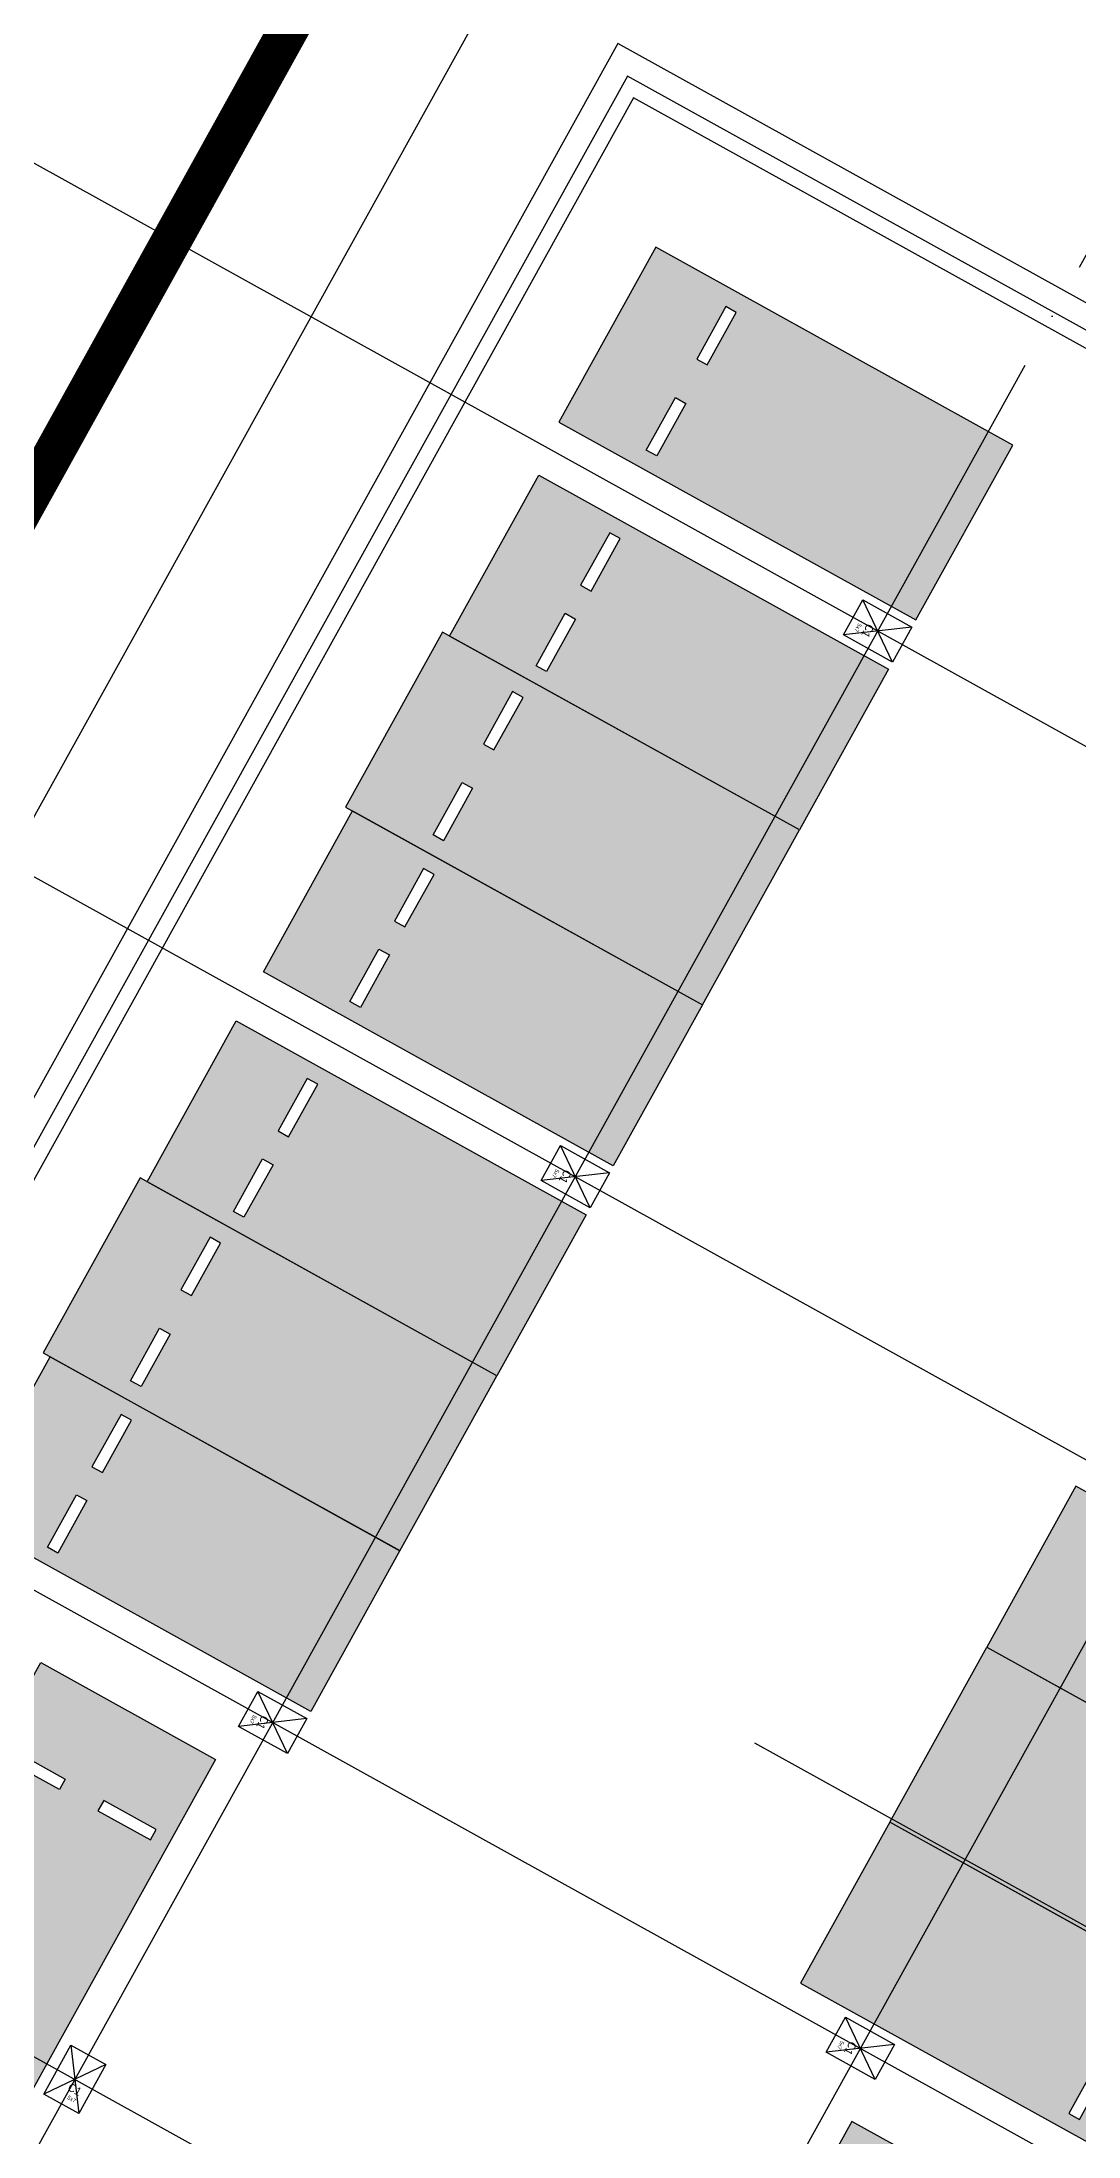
# Model space of a CAD drawing. Header units: millimetres. Extents: x -21000 to 567700, y 435000 to 850800.
# Drawn here: x 324295 to 337248, y 668387 to 694564 of the extents above; entities that cross this region are included whole.
import ezdxf
from ezdxf.xclip import XClip

# ---------------------------------------------------------------- set-up
doc = ezdxf.new("R2010")
doc.units = ezdxf.units.MM
doc.header["$LTSCALE"] = 700
doc.header["$XCLIPFRAME"] = 2
doc.linetypes.add('AB_Pbase$0$주차장기둥$0$CEN', pattern=[62, 60, -1, 0, -1])
doc.linetypes.add('p_구조전체평면도중심선$0$AB_Pbase$0$HIDDEN', pattern=[9.525, 6.35, -3.175])
doc.layers.get('0').update_dxf_attribs({"color": 2})
for name, color, linetype in [('AB_Pbase$0$FIN', 6, 'Continuous'), ('AB_Pbase$0$WAL', 3, 'Continuous'), ('AB_Pbase$0$주차-sol', 254, 'Continuous'), ('AB_Pbase$0$주차-일반', 9, 'Continuous'), ('AB_Pbase$0$주차-확장', 7, 'Continuous'), ('AB_Pbase$0$주차장기둥$0$CEN_P', 244, 'AB_Pbase$0$주차장기둥$0$CEN'), ('p_구조전체평면도중심선$0$# 공구분할', 3, 'Continuous')]:
    doc.layers.add(name, color=color, linetype=linetype)
doc.layers.add('AB_Pbase$0$주차장기둥$0$DEFPOINT', color=247, linetype='Continuous', plot=False)
doc.styles.add('AB_Pbase$0$주차장기둥$0$맑은 고딕', font='')
doc.styles.get('AB_Pbase$0$주차장기둥$0$맑은 고딕').set_extended_font_data('Dotum')

# ---------------------------------------------------------------- blocks, each defined once
blk = doc.blocks.new('AB_Pbase$0$AB_Pbase_지하1층_골조')
for p, q in [((331496, 694545), (321727, 676922)), ((355260, 681372), (331496, 694545)), ((331613, 694137), (321844, 676514)), ((352534, 682540), (331613, 694137))]:
    blk.add_line(p, q)
blk = doc.blocks.new('AB_Pbase$0$주차장기둥$0$cen 2bl 지하')
at = {"layer": 'AB_Pbase$0$주차장기둥$0$CEN_P', "color": 5}
for p, q in [((-26086, 128592), (-26086, 259311)), ((-17986, 66583), (-17986, 259281)), ((-9586, 66583), (-9586, 259250)), ((-132796, 191583), (3835, 191583)), ((-132796, 183783), (3835, 183783)), ((-12594, 178683), (119274, 178683)), ((-132796, 175983), (13814, 175983)), ((-132796, 170883), (119274, 170883))]:
    blk.add_line(p, q, dxfattribs=at)
blk = doc.blocks.new('AB_Pbase$0$주차장기둥$0$p기둥 5x7')
blk.add_lwpolyline([(-250, 350), (250, 350), (250, -350), (-250, -350)], close=True)
at = {"layer": 'AB_Pbase$0$주차장기둥$0$DEFPOINT'}
for p, q in [((250, 350), (-250, -350)), ((-250, 350), (250, -350))]:
    blk.add_line(p, q, dxfattribs=at)
at = {"layer": 'AB_Pbase$0$주차장기둥$0$DEFPOINT', "color": 6, "style": 'AB_Pbase$0$주차장기둥$0$맑은 고딕'}
for s, height, p in [('C1', 100, (-24, -160)), ('5x7', 50, (29, -259))]:
    blk.add_text(s, height=height, rotation=0, dxfattribs=at).set_placement(p)
blk = doc.blocks.new('AB_Pbase$0$주차장기둥')
for name, p, rotation in [('AB_Pbase$0$주차장기둥$0$cen 2bl 지하', (36992, -11667), 1.99999810188403), ('AB_Pbase$0$주차장기둥$0$p기둥 5x7', (12331, 179172), 271.9999981018843), ('AB_Pbase$0$주차장기둥$0$p기둥 5x7', (12603, 171377), 271.9999981018843), ('AB_Pbase$0$주차장기둥$0$p기둥 5x7', (21270, 163874), 271.9999981018843), ('AB_Pbase$0$주차장기둥$0$p기둥 5x7', (12875, 163581), 271.9999981018843), ('AB_Pbase$0$주차장기둥$0$p기둥 5x7', (13053, 158484), 1.999998101883419)]:
    blk.add_blockref(name, p, dxfattribs=dict(rotation=rotation))
blk = doc.blocks.new('AB_Pbase$0$AB_Pbase-주차일반')
at = {"layer": 'AB_Pbase$0$주차-sol'}
h = blk.add_hatch(color=254, dxfattribs=at)
h.dxf.hatch_style = 1
h.paths.add_polyline_path([(0, 0), (-2300, 0), (-2300, -5000), (0, -5000)])
h.paths.add_polyline_path([(-200, -3725), (-200, -3875), (-950, -3875), (-950, -3725)], flags=16)
h.paths.add_polyline_path([(-1350, -3725), (-1350, -3875), (-2100, -3875), (-2100, -3725)], flags=16)
at = {"layer": 'AB_Pbase$0$주차-일반', "color": 6}
for points in [[(0, 0), (0, -5000), (-2300, -5000), (-2300, 0)], [(-1350, -3875), (-1350, -3725), (-2100, -3725), (-2100, -3875)], [(-950, -3875), (-950, -3725), (-200, -3725), (-200, -3875)]]:
    blk.add_lwpolyline(points, close=True, dxfattribs=at)
blk = doc.blocks.new('AB_Pbase$0$주차확장')
at = {"layer": 'AB_Pbase$0$주차-sol'}
h = blk.add_hatch(color=252, dxfattribs=at)
h.paths.add_polyline_path([(1525, -3825), (2275, -3825), (2275, -3975), (1525, -3975)], flags=16)
edge = h.paths.add_edge_path()
edge.add_line((0, -5100), (2500, -5100))
edge.add_line((2500, -5100), (2500, 0))
edge.add_line((2500, 0), (0, 0))
edge.add_line((0, 0), (0, -5100))
h.paths.add_polyline_path([(225, -3975), (225, -3825), (975, -3825), (975, -3975)])
at = {"layer": 'AB_Pbase$0$주차-확장'}
blk.add_lwpolyline([(0, 0), (0, -5100), (2500, -5100), (2500, 0)], close=True, dxfattribs=at)
at = {"layer": 'AB_Pbase$0$주차-확장', "ltscale": 600}
for points in [[(975, -3975), (975, -3825), (225, -3825), (225, -3975)], [(1525, -3975), (1525, -3825), (2275, -3825), (2275, -3975)]]:
    blk.add_lwpolyline(points, close=True, dxfattribs=at)
blk = doc.blocks.new('AB_Pbase$0$주차일반')
at = {"layer": 'AB_Pbase$0$주차-sol'}
h = blk.add_hatch(color=254, dxfattribs=at)
h.dxf.hatch_style = 1
h.paths.add_polyline_path([(0, 0), (-2300, 0), (-2300, -5000), (0, -5000)])
h.paths.add_polyline_path([(-200, -3725), (-200, -3875), (-950, -3875), (-950, -3725)], flags=16)
h.paths.add_polyline_path([(-1350, -3725), (-1350, -3875), (-2100, -3875), (-2100, -3725)], flags=16)
at = {"layer": 'AB_Pbase$0$주차-일반', "color": 6}
for points in [[(0, 0), (0, -5000), (-2300, -5000), (-2300, 0)], [(-1350, -3875), (-1350, -3725), (-2100, -3725), (-2100, -3875)], [(-950, -3875), (-950, -3725), (-200, -3725), (-200, -3875)]]:
    blk.add_lwpolyline(points, close=True, dxfattribs=at)
blk = doc.blocks.new('AB_Pbase$0$pppaaa_1_1')
at = {"layer": 'AB_Pbase$0$주차-일반', "rotation": 241.0000017590449}
for p in [(333764, 684713), (331437, 680515), (329982, 677891), (327655, 673693)]:
    blk.add_blockref('AB_Pbase$0$AB_Pbase-주차일반', p, dxfattribs=at)
at = {"layer": 'AB_Pbase$0$주차-일반', "xscale": -1}
for name, p, rotation in [('AB_Pbase$0$AB_Pbase-주차일반', (336105, 674498), 60.99999451384618), ('AB_Pbase$0$AB_Pbase-주차일반', (333778, 670300), 60.99999451384618), ('AB_Pbase$0$주차일반', (334008, 663083), 150.9999951196744)]:
    blk.add_blockref(name, p, dxfattribs=dict(at, rotation=rotation))
at = {"layer": 'AB_Pbase$0$주차-확장', "rotation": 241.0000283180373}
for p in [(336430, 689524), (333764, 684713), (329982, 677891)]:
    blk.add_blockref('AB_Pbase$0$주차확장', p, dxfattribs=at)
at = {"layer": 'AB_Pbase$0$주차-확장', "xscale": -1}
for p, rotation in [((336105, 674498), 60.99996795485365), ((321807, 669846), 150.9999951196744)]:
    blk.add_blockref('AB_Pbase$0$주차확장', p, dxfattribs=dict(at, rotation=rotation))
blk = doc.blocks.new('AB_Pbase')
at = {"layer": 'AB_Pbase$0$FIN'}
for p, q in [((331691, 693865), (321922, 676242)), ((348265, 684678), (331691, 693865))]:
    blk.add_line(p, q, dxfattribs=at)
for name, p, rotation in [('AB_Pbase$0$AB_Pbase_지하1층_골조', (0, 0), 359.9999999999999), ('AB_Pbase$0$주차장기둥', (231893, 539971), 329.0000000345588)]:
    blk.add_blockref(name, p, dxfattribs=dict(rotation=rotation))
at = {"layer": 'AB_Pbase$0$WAL'}
ref = blk.add_blockref('AB_Pbase$0$pppaaa_1_1', (0, 0), dxfattribs=dict(at, rotation=359.9999999999999))
XClip(ref).set_block_clipping_path([(-396188.9384898804, 0.0133324571), (493845.7278262604, 839949.4046300659)])
blk = doc.blocks.new('p_구조전체평면도중심선')
at = {"layer": 'p_구조전체평면도중심선$0$# 공구분할', "linetype": 'p_구조전체평면도중심선$0$AB_Pbase$0$HIDDEN', "const_width": 500}
blk.add_lwpolyline([(309210, 18850.3), (270750.1, -50533.2), (250830.6, -39491.7), (245194.7, -49659.1), (228248.9, -40265.9), (203564.1, -84798.5), (168629.9, -119714.3)], dxfattribs=at)

msp = doc.modelspace()

# ---------------------------------------------------------------- block references
ref = msp.add_blockref('AB_Pbase', (0, 0))
XClip(ref).set_block_clipping_path([(-0.000000015, 445500.0000000148), (493845.7187941075, 839949.3912975936)])

# ---------------------------------------------------------------- next in the draw order: block references
msp.add_blockref('p_구조전체평면도중심선', (28406, 694337))

doc.saveas('drawing.dxf')
